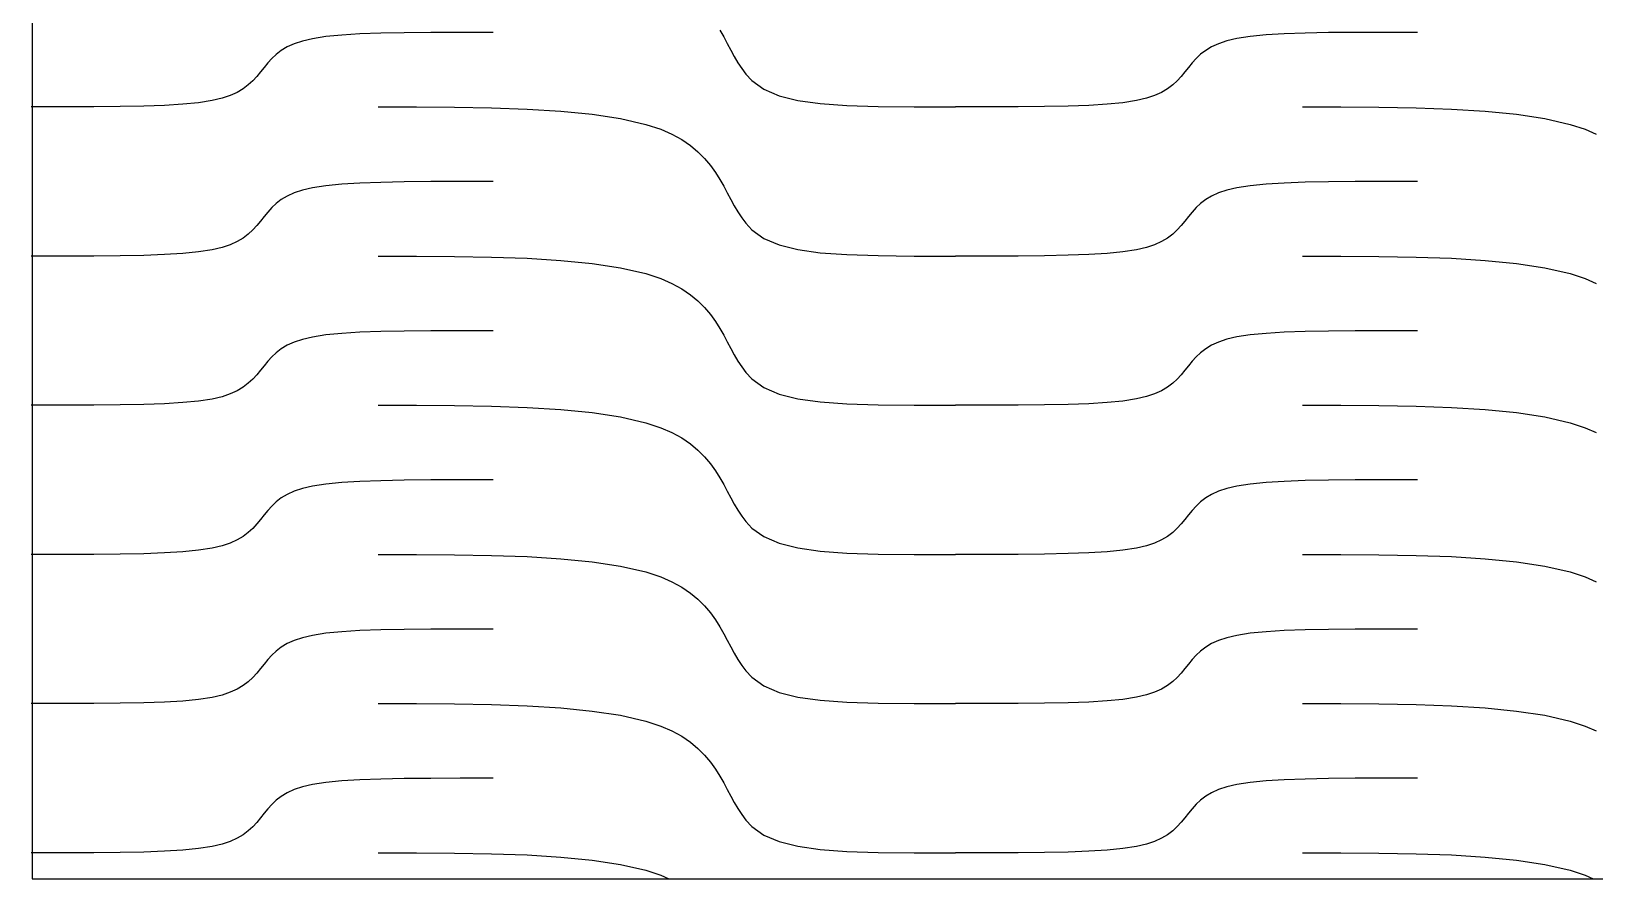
# Model space of a CAD drawing. Extents: x -53 to 53, y -74 to 74.
# Drawn here: x -52.53 to -17.01, y -73.79 to -54.55 of the extents above; entities that cross this region are included whole.
import ezdxf

# ---------------------------------------------------------------- set-up
doc = ezdxf.new("R2010")
doc.units = 0
doc.layers.get('0').update_dxf_attribs({"linetype": 'CONTINUOUS'})

msp = doc.modelspace()

# ---------------------------------------------------------------- linework, layer by layer
for p, q in [((-52.525, 28.423), (-52.504, -73.789)), ((-45.832, -54.667), (-46.139, -54.714)), ((-45.473, -54.631), (-45.832, -54.667)), ((-45.059, -54.605), (-45.473, -54.631)), ((-44.587, -54.588), (-45.059, -54.605)), ((-44.052, -54.578), (-44.587, -54.588)), ((-43.45, -54.573), (-44.052, -54.578)), ((-42.778, -54.571), (-43.45, -54.573)), ((-42.031, -54.57), (-42.778, -54.571)), ((-36.883, -54.522), (-36.795, -54.675)), ((-36.795, -54.675), (-36.713, -54.827)), ((-24.832, -54.666), (-25.139, -54.713)), ((-24.473, -54.63), (-24.832, -54.666)), ((-24.059, -54.605), (-24.473, -54.63)), ((-23.587, -54.588), (-24.059, -54.605)), ((-23.052, -54.577), (-23.587, -54.588)), ((-22.45, -54.572), (-23.052, -54.577)), ((-21.778, -54.57), (-22.45, -54.572)), ((-21.031, -54.57), (-21.778, -54.57)), ((-46.845, -54.981), (-46.962, -55.07)), ((-46.71, -54.9), (-46.845, -54.981)), ((-46.552, -54.828), (-46.71, -54.9)), ((-46.367, -54.767), (-46.552, -54.828)), ((-46.139, -54.714), (-46.367, -54.767)), ((-36.713, -54.827), (-36.633, -54.976)), ((-36.633, -54.976), (-36.554, -55.121)), ((-25.845, -54.98), (-25.962, -55.069)), ((-25.71, -54.9), (-25.845, -54.98)), ((-25.552, -54.828), (-25.71, -54.9)), ((-25.367, -54.766), (-25.552, -54.828)), ((-25.139, -54.713), (-25.367, -54.766)), ((-47.238, -55.365), (-47.319, -55.469)), ((-47.154, -55.263), (-47.238, -55.365)), ((-47.063, -55.164), (-47.154, -55.263)), ((-46.962, -55.07), (-47.063, -55.164)), ((-36.554, -55.121), (-36.473, -55.261)), ((-36.473, -55.261), (-36.386, -55.394)), ((-36.386, -55.394), (-36.292, -55.519)), ((-26.238, -55.365), (-26.319, -55.468)), ((-26.154, -55.262), (-26.238, -55.365)), ((-26.063, -55.163), (-26.154, -55.262)), ((-25.962, -55.069), (-26.063, -55.163)), ((-47.493, -55.671), (-47.595, -55.765)), ((-47.402, -55.572), (-47.493, -55.671)), ((-47.319, -55.469), (-47.402, -55.572)), ((-36.292, -55.519), (-36.156, -55.663)), ((-36.156, -55.663), (-35.882, -55.86)), ((-26.595, -55.764), (-26.711, -55.853)), ((-26.493, -55.67), (-26.595, -55.764)), ((-26.402, -55.571), (-26.493, -55.67)), ((-26.319, -55.468), (-26.402, -55.571)), ((-48.189, -56.068), (-48.418, -56.121)), ((-48.005, -56.006), (-48.189, -56.068)), ((-47.847, -55.934), (-48.005, -56.006)), ((-47.711, -55.853), (-47.847, -55.934)), ((-47.595, -55.765), (-47.711, -55.853)), ((-35.882, -55.86), (-35.537, -56.008)), ((-35.537, -56.008), (-35.113, -56.115)), ((-35.113, -56.115), (-34.603, -56.187)), ((-27.189, -56.067), (-27.418, -56.12)), ((-27.005, -56.006), (-27.189, -56.067)), ((-26.847, -55.934), (-27.005, -56.006)), ((-26.711, -55.853), (-26.847, -55.934)), ((-51.779, -56.264), (-52.525, -56.264)), ((-51.107, -56.262), (-51.779, -56.264)), ((-50.505, -56.257), (-51.107, -56.262)), ((-49.97, -56.246), (-50.505, -56.257)), ((-49.498, -56.229), (-49.97, -56.246)), ((-49.084, -56.204), (-49.498, -56.229)), ((-48.725, -56.168), (-49.084, -56.204)), ((-48.418, -56.121), (-48.725, -56.168)), ((-44.644, -56.263), (-43.771, -56.264)), ((-43.771, -56.264), (-42.908, -56.269)), ((-42.908, -56.269), (-42.067, -56.284)), ((-42.067, -56.284), (-41.259, -56.313)), ((-41.259, -56.313), (-40.494, -56.36)), ((-40.494, -56.36), (-39.783, -56.431)), ((-39.783, -56.431), (-39.137, -56.529)), ((-34.603, -56.187), (-33.997, -56.231)), ((-33.997, -56.231), (-33.288, -56.253)), ((-33.288, -56.253), (-32.467, -56.262)), ((-32.467, -56.262), (-31.525, -56.263)), ((-30.779, -56.263), (-31.525, -56.263)), ((-30.107, -56.261), (-30.779, -56.263)), ((-29.505, -56.256), (-30.107, -56.261)), ((-28.97, -56.246), (-29.505, -56.256)), ((-28.498, -56.228), (-28.97, -56.246)), ((-28.084, -56.203), (-28.498, -56.228)), ((-27.725, -56.167), (-28.084, -56.203)), ((-27.418, -56.12), (-27.725, -56.167)), ((-23.644, -56.263), (-22.771, -56.264)), ((-22.771, -56.264), (-21.908, -56.269)), ((-21.908, -56.269), (-21.067, -56.284)), ((-21.067, -56.284), (-20.259, -56.313)), ((-20.259, -56.313), (-19.494, -56.36)), ((-19.494, -56.36), (-18.783, -56.431)), ((-18.783, -56.431), (-18.137, -56.529)), ((-39.137, -56.529), (-38.566, -56.661)), ((-38.566, -56.661), (-38.225, -56.772)), ((-38.225, -56.772), (-37.971, -56.883)), ((-18.137, -56.529), (-17.566, -56.661)), ((-17.566, -56.661), (-17.225, -56.772)), ((-17.225, -56.772), (-16.971, -56.883)), ((-37.971, -56.883), (-37.748, -57.006)), ((-37.748, -57.006), (-37.552, -57.139)), ((-37.552, -57.139), (-37.38, -57.283)), ((-37.38, -57.283), (-37.23, -57.433)), ((-37.23, -57.433), (-37.098, -57.59)), ((-37.098, -57.59), (-36.982, -57.751)), ((-36.982, -57.751), (-36.883, -57.909)), ((-46.552, -58.216), (-46.71, -58.288)), ((-46.367, -58.154), (-46.552, -58.216)), ((-46.139, -58.101), (-46.367, -58.154)), ((-45.832, -58.054), (-46.139, -58.101)), ((-45.473, -58.018), (-45.832, -58.054)), ((-45.059, -57.993), (-45.473, -58.018)), ((-44.587, -57.976), (-45.059, -57.993)), ((-44.052, -57.965), (-44.587, -57.976)), ((-43.45, -57.96), (-44.052, -57.965)), ((-42.778, -57.958), (-43.45, -57.96)), ((-42.031, -57.958), (-42.778, -57.958)), ((-36.883, -57.909), (-36.795, -58.062)), ((-36.795, -58.062), (-36.713, -58.214)), ((-36.713, -58.214), (-36.633, -58.363)), ((-25.552, -58.215), (-25.71, -58.287)), ((-25.367, -58.153), (-25.552, -58.215)), ((-25.139, -58.101), (-25.367, -58.153)), ((-24.832, -58.053), (-25.139, -58.101)), ((-24.473, -58.018), (-24.832, -58.053)), ((-24.059, -57.992), (-24.473, -58.018)), ((-23.587, -57.975), (-24.059, -57.992)), ((-23.052, -57.965), (-23.587, -57.975)), ((-22.45, -57.959), (-23.052, -57.965)), ((-21.778, -57.957), (-22.45, -57.959)), ((-21.031, -57.957), (-21.778, -57.957)), ((-47.063, -58.551), (-47.154, -58.65)), ((-46.962, -58.457), (-47.063, -58.551)), ((-46.845, -58.369), (-46.962, -58.457)), ((-46.71, -58.288), (-46.845, -58.369)), ((-36.633, -58.363), (-36.554, -58.509)), ((-36.554, -58.509), (-36.473, -58.649)), ((-26.063, -58.551), (-26.154, -58.65)), ((-25.962, -58.456), (-26.063, -58.551)), ((-25.845, -58.368), (-25.962, -58.456)), ((-25.71, -58.287), (-25.845, -58.368)), ((-47.402, -58.959), (-47.493, -59.058)), ((-47.319, -58.857), (-47.402, -58.959)), ((-47.238, -58.753), (-47.319, -58.857)), ((-47.154, -58.65), (-47.238, -58.753)), ((-36.473, -58.649), (-36.386, -58.782)), ((-36.386, -58.782), (-36.292, -58.906)), ((-36.292, -58.906), (-36.156, -59.051)), ((-26.402, -58.958), (-26.493, -59.057)), ((-26.319, -58.856), (-26.402, -58.958)), ((-26.238, -58.752), (-26.319, -58.856)), ((-26.154, -58.65), (-26.238, -58.752)), ((-47.711, -59.241), (-47.847, -59.322)), ((-47.595, -59.153), (-47.711, -59.241)), ((-47.493, -59.058), (-47.595, -59.153)), ((-36.156, -59.051), (-35.882, -59.248)), ((-35.882, -59.248), (-35.537, -59.396)), ((-26.711, -59.24), (-26.847, -59.321)), ((-26.595, -59.152), (-26.711, -59.24)), ((-26.493, -59.057), (-26.595, -59.152)), ((-51.779, -59.651), (-52.525, -59.652)), ((-51.107, -59.649), (-51.779, -59.651)), ((-50.505, -59.644), (-51.107, -59.649)), ((-49.97, -59.634), (-50.505, -59.644)), ((-49.498, -59.617), (-49.97, -59.634)), ((-49.084, -59.591), (-49.498, -59.617)), ((-48.725, -59.556), (-49.084, -59.591)), ((-48.418, -59.508), (-48.725, -59.556)), ((-48.189, -59.456), (-48.418, -59.508)), ((-48.005, -59.394), (-48.189, -59.456)), ((-47.847, -59.322), (-48.005, -59.394)), ((-44.644, -59.651), (-43.771, -59.651)), ((-43.771, -59.651), (-42.908, -59.657)), ((-42.908, -59.657), (-42.067, -59.672)), ((-42.067, -59.672), (-41.259, -59.7)), ((-35.537, -59.396), (-35.113, -59.502)), ((-35.113, -59.502), (-34.603, -59.574)), ((-34.603, -59.574), (-33.997, -59.618)), ((-33.997, -59.618), (-33.288, -59.641)), ((-33.288, -59.641), (-32.467, -59.65)), ((-32.467, -59.65), (-31.525, -59.651)), ((-30.779, -59.651), (-31.525, -59.651)), ((-30.107, -59.649), (-30.779, -59.651)), ((-29.505, -59.643), (-30.107, -59.649)), ((-28.97, -59.633), (-29.505, -59.643)), ((-28.498, -59.616), (-28.97, -59.633)), ((-28.084, -59.59), (-28.498, -59.616)), ((-27.725, -59.555), (-28.084, -59.59)), ((-27.418, -59.507), (-27.725, -59.555)), ((-27.189, -59.455), (-27.418, -59.507)), ((-27.005, -59.393), (-27.189, -59.455)), ((-26.847, -59.321), (-27.005, -59.393)), ((-23.644, -59.651), (-22.771, -59.651)), ((-22.771, -59.651), (-21.908, -59.657)), ((-21.908, -59.657), (-21.067, -59.672)), ((-21.067, -59.672), (-20.259, -59.7)), ((-41.259, -59.7), (-40.494, -59.748)), ((-40.494, -59.748), (-39.783, -59.818)), ((-39.783, -59.818), (-39.137, -59.917)), ((-39.137, -59.917), (-38.566, -60.048)), ((-20.259, -59.7), (-19.494, -59.748)), ((-19.494, -59.748), (-18.783, -59.818)), ((-18.783, -59.818), (-18.137, -59.917)), ((-18.137, -59.917), (-17.566, -60.048)), ((-38.566, -60.048), (-38.225, -60.16)), ((-38.225, -60.16), (-37.971, -60.27)), ((-37.971, -60.27), (-37.748, -60.393)), ((-17.566, -60.048), (-17.225, -60.16)), ((-17.225, -60.16), (-16.971, -60.27)), ((-37.748, -60.393), (-37.552, -60.527)), ((-37.552, -60.527), (-37.38, -60.67)), ((-37.38, -60.67), (-37.23, -60.821)), ((-37.23, -60.821), (-37.098, -60.978)), ((-37.098, -60.978), (-36.982, -61.139)), ((-45.832, -61.442), (-46.139, -61.489)), ((-45.473, -61.406), (-45.832, -61.442)), ((-45.059, -61.38), (-45.473, -61.406)), ((-44.587, -61.363), (-45.059, -61.38)), ((-44.052, -61.353), (-44.587, -61.363)), ((-43.45, -61.348), (-44.052, -61.353)), ((-42.778, -61.346), (-43.45, -61.348)), ((-42.031, -61.345), (-42.778, -61.346)), ((-36.982, -61.139), (-36.883, -61.297)), ((-36.883, -61.297), (-36.795, -61.45)), ((-24.832, -61.441), (-25.139, -61.488)), ((-24.473, -61.405), (-24.832, -61.441)), ((-24.059, -61.38), (-24.473, -61.405)), ((-23.587, -61.363), (-24.059, -61.38)), ((-23.052, -61.352), (-23.587, -61.363)), ((-22.45, -61.347), (-23.052, -61.352)), ((-21.778, -61.345), (-22.45, -61.347)), ((-21.031, -61.345), (-21.778, -61.345)), ((-46.845, -61.756), (-46.962, -61.844)), ((-46.71, -61.675), (-46.845, -61.756)), ((-46.552, -61.603), (-46.71, -61.675)), ((-46.367, -61.542), (-46.552, -61.603)), ((-46.139, -61.489), (-46.367, -61.542)), ((-36.795, -61.45), (-36.713, -61.601)), ((-36.713, -61.601), (-36.633, -61.751)), ((-36.633, -61.751), (-36.554, -61.896)), ((-25.845, -61.755), (-25.962, -61.844)), ((-25.71, -61.675), (-25.845, -61.755)), ((-25.552, -61.603), (-25.71, -61.675)), ((-25.367, -61.541), (-25.552, -61.603)), ((-25.139, -61.488), (-25.367, -61.541)), ((-47.238, -62.14), (-47.319, -62.244)), ((-47.154, -62.038), (-47.238, -62.14)), ((-47.063, -61.939), (-47.154, -62.038)), ((-46.962, -61.844), (-47.063, -61.939)), ((-36.554, -61.896), (-36.473, -62.036)), ((-36.473, -62.036), (-36.386, -62.169)), ((-26.238, -62.139), (-26.319, -62.243)), ((-26.154, -62.037), (-26.238, -62.139)), ((-26.063, -61.938), (-26.154, -62.037)), ((-25.962, -61.844), (-26.063, -61.938)), ((-47.493, -62.446), (-47.595, -62.54)), ((-47.402, -62.346), (-47.493, -62.446)), ((-47.319, -62.244), (-47.402, -62.346)), ((-36.386, -62.169), (-36.292, -62.294)), ((-36.292, -62.294), (-36.156, -62.438)), ((-36.156, -62.438), (-35.882, -62.635)), ((-26.493, -62.445), (-26.595, -62.539)), ((-26.402, -62.346), (-26.493, -62.445)), ((-26.319, -62.243), (-26.402, -62.346)), ((-48.189, -62.843), (-48.418, -62.896)), ((-48.005, -62.781), (-48.189, -62.843)), ((-47.847, -62.709), (-48.005, -62.781)), ((-47.711, -62.628), (-47.847, -62.709)), ((-47.595, -62.54), (-47.711, -62.628)), ((-35.882, -62.635), (-35.537, -62.783)), ((-35.537, -62.783), (-35.113, -62.89)), ((-27.189, -62.842), (-27.418, -62.895)), ((-27.005, -62.781), (-27.189, -62.842)), ((-26.847, -62.708), (-27.005, -62.781)), ((-26.711, -62.628), (-26.847, -62.708)), ((-26.595, -62.539), (-26.711, -62.628)), ((-51.779, -63.039), (-52.525, -63.039)), ((-51.107, -63.037), (-51.779, -63.039)), ((-50.505, -63.032), (-51.107, -63.037)), ((-49.97, -63.021), (-50.505, -63.032)), ((-49.498, -63.004), (-49.97, -63.021)), ((-49.084, -62.979), (-49.498, -63.004)), ((-48.725, -62.943), (-49.084, -62.979)), ((-48.418, -62.896), (-48.725, -62.943)), ((-44.644, -63.038), (-43.771, -63.039)), ((-43.771, -63.039), (-42.908, -63.044)), ((-42.908, -63.044), (-42.067, -63.059)), ((-42.067, -63.059), (-41.259, -63.088)), ((-41.259, -63.088), (-40.494, -63.135)), ((-40.494, -63.135), (-39.783, -63.206)), ((-39.783, -63.206), (-39.137, -63.304)), ((-35.113, -62.89), (-34.603, -62.962)), ((-34.603, -62.962), (-33.997, -63.006)), ((-33.997, -63.006), (-33.288, -63.028)), ((-33.288, -63.028), (-32.467, -63.037)), ((-32.467, -63.037), (-31.525, -63.038)), ((-30.779, -63.038), (-31.525, -63.038)), ((-30.107, -63.036), (-30.779, -63.038)), ((-29.505, -63.031), (-30.107, -63.036)), ((-28.97, -63.02), (-29.505, -63.031)), ((-28.498, -63.003), (-28.97, -63.02)), ((-28.084, -62.978), (-28.498, -63.003)), ((-27.725, -62.942), (-28.084, -62.978)), ((-27.418, -62.895), (-27.725, -62.942)), ((-23.644, -63.038), (-22.771, -63.039)), ((-22.771, -63.039), (-21.908, -63.044)), ((-21.908, -63.044), (-21.067, -63.059)), ((-21.067, -63.059), (-20.259, -63.088)), ((-20.259, -63.088), (-19.494, -63.135)), ((-19.494, -63.135), (-18.783, -63.206)), ((-18.783, -63.206), (-18.137, -63.304)), ((-39.137, -63.304), (-38.566, -63.435)), ((-38.566, -63.435), (-38.225, -63.547)), ((-38.225, -63.547), (-37.971, -63.658)), ((-18.137, -63.304), (-17.566, -63.435)), ((-17.566, -63.435), (-17.225, -63.547)), ((-17.225, -63.547), (-16.971, -63.658)), ((-37.971, -63.658), (-37.748, -63.78)), ((-37.748, -63.78), (-37.552, -63.914)), ((-37.552, -63.914), (-37.38, -64.057)), ((-37.38, -64.057), (-37.23, -64.208)), ((-37.23, -64.208), (-37.098, -64.365)), ((-37.098, -64.365), (-36.982, -64.526)), ((-36.982, -64.526), (-36.883, -64.684)), ((-46.552, -64.991), (-46.71, -65.063)), ((-46.367, -64.929), (-46.552, -64.991)), ((-46.139, -64.876), (-46.367, -64.929)), ((-45.832, -64.829), (-46.139, -64.876)), ((-45.473, -64.793), (-45.832, -64.829)), ((-45.059, -64.768), (-45.473, -64.793)), ((-44.587, -64.751), (-45.059, -64.768)), ((-44.052, -64.74), (-44.587, -64.751)), ((-43.45, -64.735), (-44.052, -64.74)), ((-42.778, -64.733), (-43.45, -64.735)), ((-42.031, -64.733), (-42.778, -64.733)), ((-36.883, -64.684), (-36.795, -64.837)), ((-36.795, -64.837), (-36.713, -64.989)), ((-36.713, -64.989), (-36.633, -65.138)), ((-25.552, -64.99), (-25.71, -65.062)), ((-25.367, -64.928), (-25.552, -64.99)), ((-25.139, -64.876), (-25.367, -64.928)), ((-24.832, -64.828), (-25.139, -64.876)), ((-24.473, -64.793), (-24.832, -64.828)), ((-24.059, -64.767), (-24.473, -64.793)), ((-23.587, -64.75), (-24.059, -64.767)), ((-23.052, -64.74), (-23.587, -64.75)), ((-22.45, -64.734), (-23.052, -64.74)), ((-21.778, -64.732), (-22.45, -64.734)), ((-21.031, -64.732), (-21.778, -64.732)), ((-47.063, -65.326), (-47.154, -65.425)), ((-46.962, -65.232), (-47.063, -65.326)), ((-46.845, -65.144), (-46.962, -65.232)), ((-46.71, -65.063), (-46.845, -65.144)), ((-36.633, -65.138), (-36.554, -65.284)), ((-36.554, -65.284), (-36.473, -65.423)), ((-26.063, -65.326), (-26.154, -65.425)), ((-25.962, -65.231), (-26.063, -65.326)), ((-25.845, -65.143), (-25.962, -65.231)), ((-25.71, -65.062), (-25.845, -65.143)), ((-47.319, -65.632), (-47.402, -65.734)), ((-47.238, -65.528), (-47.319, -65.632)), ((-47.154, -65.425), (-47.238, -65.528)), ((-36.473, -65.423), (-36.386, -65.556)), ((-36.386, -65.556), (-36.292, -65.681)), ((-36.292, -65.681), (-36.156, -65.826)), ((-26.319, -65.631), (-26.402, -65.733)), ((-26.238, -65.527), (-26.319, -65.631)), ((-26.154, -65.425), (-26.238, -65.527)), ((-47.711, -66.016), (-47.847, -66.097)), ((-47.595, -65.927), (-47.711, -66.016)), ((-47.493, -65.833), (-47.595, -65.927)), ((-47.402, -65.734), (-47.493, -65.833)), ((-36.156, -65.826), (-35.882, -66.022)), ((-35.882, -66.022), (-35.537, -66.171)), ((-26.711, -66.015), (-26.847, -66.096)), ((-26.595, -65.927), (-26.711, -66.015)), ((-26.493, -65.832), (-26.595, -65.927)), ((-26.402, -65.733), (-26.493, -65.832)), ((-50.505, -66.419), (-51.107, -66.424)), ((-49.97, -66.409), (-50.505, -66.419)), ((-49.498, -66.392), (-49.97, -66.409)), ((-49.084, -66.366), (-49.498, -66.392)), ((-48.725, -66.331), (-49.084, -66.366)), ((-48.418, -66.283), (-48.725, -66.331)), ((-48.189, -66.231), (-48.418, -66.283)), ((-48.005, -66.169), (-48.189, -66.231)), ((-47.847, -66.097), (-48.005, -66.169)), ((-35.537, -66.171), (-35.113, -66.277)), ((-35.113, -66.277), (-34.603, -66.349)), ((-34.603, -66.349), (-33.997, -66.393)), ((-33.997, -66.393), (-33.288, -66.416)), ((-33.288, -66.416), (-32.467, -66.424)), ((-29.505, -66.418), (-30.107, -66.424)), ((-28.97, -66.408), (-29.505, -66.418)), ((-28.498, -66.391), (-28.97, -66.408)), ((-28.084, -66.365), (-28.498, -66.391)), ((-27.725, -66.33), (-28.084, -66.365)), ((-27.418, -66.282), (-27.725, -66.33)), ((-27.189, -66.23), (-27.418, -66.282)), ((-27.005, -66.168), (-27.189, -66.23)), ((-26.847, -66.096), (-27.005, -66.168)), ((-51.779, -66.426), (-52.525, -66.427)), ((-51.107, -66.424), (-51.779, -66.426)), ((-44.644, -66.426), (-43.771, -66.426)), ((-43.771, -66.426), (-42.908, -66.432)), ((-42.908, -66.432), (-42.067, -66.446)), ((-42.067, -66.446), (-41.259, -66.475)), ((-41.259, -66.475), (-40.494, -66.523)), ((-40.494, -66.523), (-39.783, -66.593)), ((-39.783, -66.593), (-39.137, -66.692)), ((-39.137, -66.692), (-38.566, -66.823)), ((-32.467, -66.424), (-31.525, -66.426)), ((-30.779, -66.426), (-31.525, -66.426)), ((-30.107, -66.424), (-30.779, -66.426)), ((-23.644, -66.426), (-22.771, -66.426)), ((-22.771, -66.426), (-21.908, -66.432)), ((-21.908, -66.432), (-21.067, -66.446)), ((-21.067, -66.446), (-20.259, -66.475)), ((-20.259, -66.475), (-19.494, -66.523)), ((-19.494, -66.523), (-18.783, -66.593)), ((-18.783, -66.593), (-18.137, -66.692)), ((-18.137, -66.692), (-17.566, -66.823)), ((-38.566, -66.823), (-38.225, -66.935)), ((-38.225, -66.935), (-37.971, -67.045)), ((-37.971, -67.045), (-37.748, -67.168)), ((-17.566, -66.823), (-17.225, -66.935)), ((-17.225, -66.935), (-16.971, -67.045)), ((-37.748, -67.168), (-37.552, -67.302)), ((-37.552, -67.302), (-37.38, -67.445)), ((-37.38, -67.445), (-37.23, -67.596)), ((-37.23, -67.596), (-37.098, -67.753)), ((-37.098, -67.753), (-36.982, -67.914)), ((-45.473, -68.181), (-45.832, -68.216)), ((-45.059, -68.155), (-45.473, -68.181)), ((-44.587, -68.138), (-45.059, -68.155)), ((-44.052, -68.128), (-44.587, -68.138)), ((-43.45, -68.122), (-44.052, -68.128)), ((-42.778, -68.121), (-43.45, -68.122)), ((-42.031, -68.12), (-42.778, -68.121)), ((-36.982, -67.914), (-36.883, -68.072)), ((-36.883, -68.072), (-36.795, -68.225)), ((-24.473, -68.18), (-24.832, -68.216)), ((-24.059, -68.155), (-24.473, -68.18)), ((-23.587, -68.137), (-24.059, -68.155)), ((-23.052, -68.127), (-23.587, -68.137)), ((-22.45, -68.122), (-23.052, -68.127)), ((-21.778, -68.12), (-22.45, -68.122)), ((-21.031, -68.119), (-21.778, -68.12)), ((-46.845, -68.531), (-46.962, -68.619)), ((-46.71, -68.45), (-46.845, -68.531)), ((-46.552, -68.378), (-46.71, -68.45)), ((-46.367, -68.316), (-46.552, -68.378)), ((-46.139, -68.264), (-46.367, -68.316)), ((-45.832, -68.216), (-46.139, -68.264)), ((-36.795, -68.225), (-36.713, -68.376)), ((-36.713, -68.376), (-36.633, -68.526)), ((-36.633, -68.526), (-36.554, -68.671)), ((-25.845, -68.53), (-25.962, -68.619)), ((-25.71, -68.449), (-25.845, -68.53)), ((-25.552, -68.377), (-25.71, -68.449)), ((-25.367, -68.316), (-25.552, -68.377)), ((-25.139, -68.263), (-25.367, -68.316)), ((-24.832, -68.216), (-25.139, -68.263)), ((-47.154, -68.813), (-47.238, -68.915)), ((-47.063, -68.714), (-47.154, -68.813)), ((-46.962, -68.619), (-47.063, -68.714)), ((-36.554, -68.671), (-36.473, -68.811)), ((-36.473, -68.811), (-36.386, -68.944)), ((-26.154, -68.812), (-26.238, -68.914)), ((-26.063, -68.713), (-26.154, -68.812)), ((-25.962, -68.619), (-26.063, -68.713)), ((-47.493, -69.22), (-47.595, -69.315)), ((-47.402, -69.121), (-47.493, -69.22)), ((-47.319, -69.019), (-47.402, -69.121)), ((-47.238, -68.915), (-47.319, -69.019)), ((-36.386, -68.944), (-36.292, -69.068)), ((-36.292, -69.068), (-36.156, -69.213)), ((-36.156, -69.213), (-35.882, -69.41)), ((-26.493, -69.22), (-26.595, -69.314)), ((-26.402, -69.121), (-26.493, -69.22)), ((-26.319, -69.018), (-26.402, -69.121)), ((-26.238, -68.914), (-26.319, -69.018)), ((-48.005, -69.556), (-48.189, -69.618)), ((-47.847, -69.484), (-48.005, -69.556)), ((-47.711, -69.403), (-47.847, -69.484)), ((-47.595, -69.315), (-47.711, -69.403)), ((-35.882, -69.41), (-35.537, -69.558)), ((-35.537, -69.558), (-35.113, -69.665)), ((-27.005, -69.555), (-27.189, -69.617)), ((-26.847, -69.483), (-27.005, -69.555)), ((-26.711, -69.403), (-26.847, -69.483)), ((-26.595, -69.314), (-26.711, -69.403)), ((-51.779, -69.814), (-52.525, -69.814)), ((-51.107, -69.812), (-51.779, -69.814)), ((-50.505, -69.806), (-51.107, -69.812)), ((-49.97, -69.796), (-50.505, -69.806)), ((-49.498, -69.779), (-49.97, -69.796)), ((-49.084, -69.754), (-49.498, -69.779)), ((-48.725, -69.718), (-49.084, -69.754)), ((-48.418, -69.671), (-48.725, -69.718)), ((-48.189, -69.618), (-48.418, -69.671)), ((-44.644, -69.813), (-43.771, -69.814)), ((-43.771, -69.814), (-42.908, -69.819)), ((-42.908, -69.819), (-42.067, -69.834)), ((-42.067, -69.834), (-41.259, -69.863)), ((-41.259, -69.863), (-40.494, -69.91)), ((-40.494, -69.91), (-39.783, -69.981)), ((-35.113, -69.665), (-34.603, -69.737)), ((-34.603, -69.737), (-33.997, -69.78)), ((-33.997, -69.78), (-33.288, -69.803)), ((-33.288, -69.803), (-32.467, -69.812)), ((-32.467, -69.812), (-31.525, -69.813)), ((-30.779, -69.813), (-31.525, -69.813)), ((-30.107, -69.811), (-30.779, -69.813)), ((-29.505, -69.806), (-30.107, -69.811)), ((-28.97, -69.795), (-29.505, -69.806)), ((-28.498, -69.778), (-28.97, -69.795)), ((-28.084, -69.753), (-28.498, -69.778)), ((-27.725, -69.717), (-28.084, -69.753)), ((-27.418, -69.67), (-27.725, -69.717)), ((-27.189, -69.617), (-27.418, -69.67)), ((-23.644, -69.813), (-22.771, -69.814)), ((-22.771, -69.814), (-21.908, -69.819)), ((-21.908, -69.819), (-21.067, -69.834)), ((-21.067, -69.834), (-20.259, -69.863)), ((-20.259, -69.863), (-19.494, -69.91)), ((-19.494, -69.91), (-18.783, -69.981)), ((-39.783, -69.981), (-39.137, -70.079)), ((-39.137, -70.079), (-38.566, -70.21)), ((-38.566, -70.21), (-38.225, -70.322)), ((-38.225, -70.322), (-37.971, -70.432)), ((-18.783, -69.981), (-18.137, -70.079)), ((-18.137, -70.079), (-17.566, -70.21)), ((-17.566, -70.21), (-17.225, -70.322)), ((-17.225, -70.322), (-16.971, -70.432)), ((-37.971, -70.432), (-37.748, -70.555)), ((-37.748, -70.555), (-37.552, -70.689)), ((-37.552, -70.689), (-37.38, -70.832)), ((-37.38, -70.832), (-37.23, -70.983)), ((-37.23, -70.983), (-37.098, -71.14)), ((-37.098, -71.14), (-36.982, -71.301)), ((-36.982, -71.301), (-36.883, -71.459)), ((-46.367, -71.704), (-46.552, -71.766)), ((-46.139, -71.651), (-46.367, -71.704)), ((-45.832, -71.604), (-46.139, -71.651)), ((-45.473, -71.568), (-45.832, -71.604)), ((-45.059, -71.543), (-45.473, -71.568)), ((-44.587, -71.526), (-45.059, -71.543)), ((-44.052, -71.515), (-44.587, -71.526)), ((-43.45, -71.51), (-44.052, -71.515)), ((-42.778, -71.508), (-43.45, -71.51)), ((-42.031, -71.508), (-42.778, -71.508)), ((-36.883, -71.459), (-36.795, -71.612)), ((-36.795, -71.612), (-36.713, -71.764)), ((-25.367, -71.703), (-25.552, -71.765)), ((-25.139, -71.65), (-25.367, -71.703)), ((-24.832, -71.603), (-25.139, -71.65)), ((-24.473, -71.567), (-24.832, -71.603)), ((-24.059, -71.542), (-24.473, -71.567)), ((-23.587, -71.525), (-24.059, -71.542)), ((-23.052, -71.514), (-23.587, -71.525)), ((-22.45, -71.509), (-23.052, -71.514)), ((-21.778, -71.507), (-22.45, -71.509)), ((-21.031, -71.507), (-21.778, -71.507)), ((-47.063, -72.101), (-47.154, -72.2)), ((-46.962, -72.007), (-47.063, -72.101)), ((-46.845, -71.919), (-46.962, -72.007)), ((-46.71, -71.838), (-46.845, -71.919)), ((-46.552, -71.766), (-46.71, -71.838)), ((-36.713, -71.764), (-36.633, -71.913)), ((-36.633, -71.913), (-36.554, -72.058)), ((-36.554, -72.058), (-36.473, -72.198)), ((-26.063, -72.1), (-26.154, -72.199)), ((-25.962, -72.006), (-26.063, -72.1)), ((-25.845, -71.918), (-25.962, -72.006)), ((-25.71, -71.837), (-25.845, -71.918)), ((-25.552, -71.765), (-25.71, -71.837)), ((-47.319, -72.406), (-47.402, -72.509)), ((-47.238, -72.303), (-47.319, -72.406)), ((-47.154, -72.2), (-47.238, -72.303)), ((-36.473, -72.198), (-36.386, -72.331)), ((-36.386, -72.331), (-36.292, -72.456)), ((-36.292, -72.456), (-36.156, -72.6)), ((-26.319, -72.406), (-26.402, -72.508)), ((-26.238, -72.302), (-26.319, -72.406)), ((-26.154, -72.199), (-26.238, -72.302)), ((-47.711, -72.791), (-47.847, -72.872)), ((-47.595, -72.702), (-47.711, -72.791)), ((-47.493, -72.608), (-47.595, -72.702)), ((-47.402, -72.509), (-47.493, -72.608)), ((-36.156, -72.6), (-35.882, -72.797)), ((-35.882, -72.797), (-35.537, -72.946)), ((-26.711, -72.79), (-26.847, -72.871)), ((-26.595, -72.702), (-26.711, -72.79)), ((-26.493, -72.607), (-26.595, -72.702)), ((-26.402, -72.508), (-26.493, -72.607)), ((-49.498, -73.166), (-49.97, -73.184)), ((-49.084, -73.141), (-49.498, -73.166)), ((-48.725, -73.105), (-49.084, -73.141)), ((-48.418, -73.058), (-48.725, -73.105)), ((-48.189, -73.005), (-48.418, -73.058)), ((-48.005, -72.944), (-48.189, -73.005)), ((-47.847, -72.872), (-48.005, -72.944)), ((-35.537, -72.946), (-35.113, -73.052)), ((-35.113, -73.052), (-34.603, -73.124)), ((-34.603, -73.124), (-33.997, -73.168)), ((-33.997, -73.168), (-33.288, -73.191)), ((-28.498, -73.166), (-28.97, -73.183)), ((-28.084, -73.14), (-28.498, -73.166)), ((-27.725, -73.105), (-28.084, -73.14)), ((-27.418, -73.057), (-27.725, -73.105)), ((-27.189, -73.005), (-27.418, -73.057)), ((-27.005, -72.943), (-27.189, -73.005)), ((-26.847, -72.871), (-27.005, -72.943)), ((-51.779, -73.201), (-52.525, -73.201)), ((-51.107, -73.199), (-51.779, -73.201)), ((-50.505, -73.194), (-51.107, -73.199)), ((-49.97, -73.184), (-50.505, -73.194)), ((-44.644, -73.2), (-43.771, -73.201)), ((-43.771, -73.201), (-42.908, -73.207)), ((-42.908, -73.207), (-42.067, -73.221)), ((-42.067, -73.221), (-41.259, -73.25)), ((-41.259, -73.25), (-40.494, -73.297)), ((-40.494, -73.297), (-39.783, -73.368)), ((-39.783, -73.368), (-39.137, -73.467)), ((-39.137, -73.467), (-38.566, -73.598)), ((-33.288, -73.191), (-32.467, -73.199)), ((-32.467, -73.199), (-31.525, -73.201)), ((-30.779, -73.2), (-31.525, -73.201)), ((-30.107, -73.198), (-30.779, -73.2)), ((-29.505, -73.193), (-30.107, -73.198)), ((-28.97, -73.183), (-29.505, -73.193)), ((-23.644, -73.2), (-22.771, -73.201)), ((-22.771, -73.201), (-21.908, -73.207)), ((-21.908, -73.207), (-21.067, -73.221)), ((-21.067, -73.221), (-20.259, -73.25)), ((-20.259, -73.25), (-19.494, -73.297)), ((-19.494, -73.297), (-18.783, -73.368)), ((-18.783, -73.368), (-18.137, -73.467)), ((-18.137, -73.467), (-17.566, -73.598)), ((-52.504, -73.789), (-38.042, -73.789)), ((-38.566, -73.598), (-38.225, -73.71)), ((-38.225, -73.71), (-38.042, -73.789)), ((-38.042, -73.789), (-17.042, -73.789)), ((-17.566, -73.598), (-17.225, -73.71)), ((-17.225, -73.71), (-17.042, -73.789)), ((-17.042, -73.789), (3.958, -73.789))]:
    msp.add_line(p, q)

doc.saveas('drawing.dxf')
